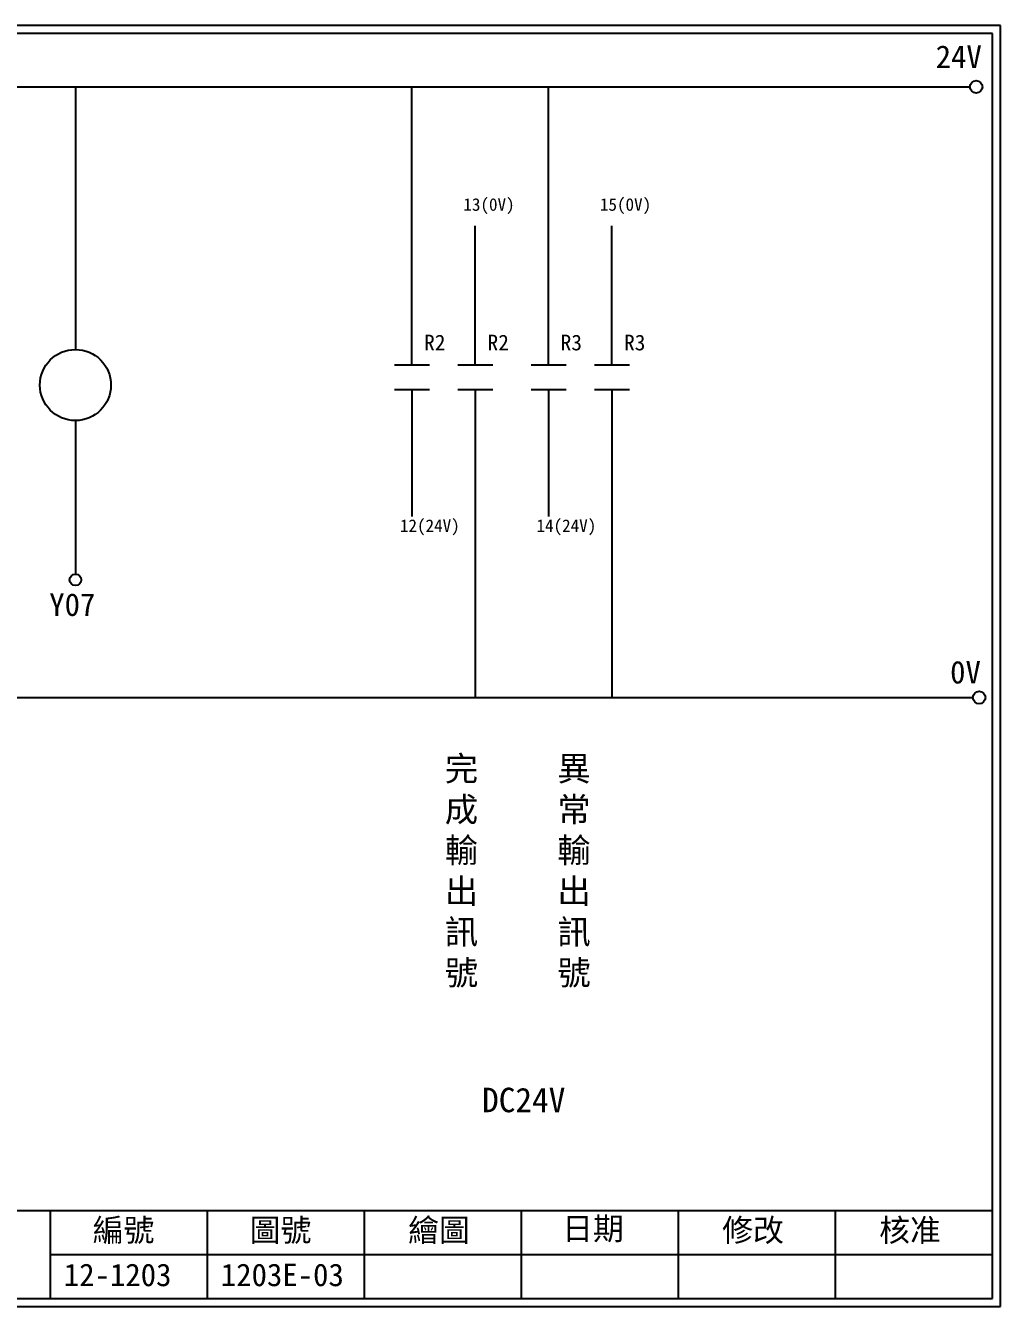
# Model space of a CAD drawing. Extents: x 926 to 1213, y 3 to 207.
# Drawn here: x 1057.5 to 1212.7, y 3 to 207 of the extents above; entities that cross this region are included whole.
import ezdxf

# ---------------------------------------------------------------- set-up
doc = ezdxf.new("R2010")
doc.units = 0
doc.layers.get('0').update_dxf_attribs({"linetype": 'CONTINUOUS'})
doc.layers.add('圖框層', color=7, linetype='CONTINUOUS')
doc.layers.add('標尺寸層', color=3, linetype='CONTINUOUS')
doc.styles.add('CNS', font='romanc.shx', dxfattribs={"bigfont": 'chineset.shx'})
doc.styles.add('STSL', font='KAIU.TTF')

msp = doc.modelspace()

# ---------------------------------------------------------------- linework, layer by layer
for p, q in [((1119.04, 152.97), (1119.04, 197.22)), ((1140.77, 152.97), (1140.77, 197.22)), ((1129.13, 152.97), (1129.13, 175.1)), ((1150.87, 152.97), (1150.87, 175.1)), ((1119.04, 149), (1119.04, 128.79)), ((1129.13, 149), (1129.13, 99.96)), ((1140.77, 149), (1140.77, 128.79)), ((1150.87, 149), (1150.87, 99.96))]:
    msp.add_line(p, q)
for centre in [(1208.88, 197.22), (1209.36, 99.96)]:
    msp.add_circle(centre, 1)
at = {"layer": '圖框層', "color": 7}
for p, q in [((1212.74, 206.97), (925.74, 206.97)), ((1212.74, 3), (1212.74, 206.97)), ((1211.49, 205.72), (926.99, 205.72)), ((1211.49, 4.25), (1211.49, 205.72)), ((926.99, 18.25), (1211.49, 18.25)), ((1061.49, 4.25), (1061.49, 18.25)), ((1086.49, 4.25), (1086.49, 18.25)), ((1111.49, 4.25), (1111.49, 18.25)), ((1136.49, 4.25), (1136.49, 18.25)), ((1161.49, 4.25), (1161.49, 18.25)), ((1186.49, 4.25), (1186.49, 18.25)), ((1061.49, 11.25), (1211.49, 11.25)), ((926.99, 4.25), (1211.49, 4.25)), ((925.74, 3), (1212.74, 3))]:
    msp.add_line(p, q, dxfattribs=at)
at = {"layer": '標尺寸層', "color": 7}
for p, q in [((930.28, 197.22), (1207.88, 197.22)), ((1065.46, 197.22), (1065.46, 155.39)), ((1116.27, 152.97), (1121.84, 152.97)), ((1126.37, 152.97), (1131.94, 152.97)), ((1138.01, 152.97), (1143.58, 152.97)), ((1148.11, 152.97), (1153.68, 152.97)), ((1116.27, 149), (1121.84, 149)), ((1126.37, 149), (1131.94, 149)), ((1138.01, 149), (1143.58, 149)), ((1148.11, 149), (1153.68, 149)), ((1065.46, 144.07), (1065.46, 119.62)), ((930.49, 99.96), (1208.36, 99.96))]:
    msp.add_line(p, q, dxfattribs=at)
for centre, radius in [((1065.46, 149.73), 5.66), ((1065.46, 118.7), 0.92)]:
    msp.add_circle(centre, radius, dxfattribs=at)

# ---------------------------------------------------------------- texts
at = {"layer": '圖框層', "color": 4, "style": 'STSL'}
for s, height, p in [('24V', 3.6, (1202.44, 200.22)), ('13(0V)', 2, (1127.23, 177.48)), ('15(0V)', 2, (1148.97, 177.48)), ('R2', 2.5, (1120.98, 155.25)), ('R2', 2.5, (1131.08, 155.25)), ('R3', 2.5, (1142.72, 155.25)), ('R3', 2.5, (1152.82, 155.25)), ('12(24V)', 2, (1117.13, 126.33)), ('14(24V)', 2, (1138.87, 126.33)), ('Y07', 3.6, (1061.29, 112.96)), ('0V', 3.6, (1204.74, 102.2)), ('編號', 3.6, (1068.21, 13.34)), ('圖號', 3.6, (1093.21, 13.34)), ('繪圖', 3.6, (1118.44, 13.34)), ('日期', 3.6, (1142.96, 13.59)), ('修改', 3.6, (1168.44, 13.34)), ('核准', 3.6, (1193.44, 13.34)), ('12-1203', 3.6, (1063.61, 6.22)), ('1203E-03', 3.6, (1088.61, 6.22))]:
    msp.add_text(s, height=height, dxfattribs=at).set_placement(p)
at = {"layer": '標尺寸層', "color": 7, "char_height": 3.9, "attachment_point": 5, "style": 'CNS'}
for s, insert, width in [('{\\fDFKai-SB|b0|i0|c136|p65;完成輸出訊號}', (1126.93, 72.17), 2.8481), ('{\\fDFKai-SB|b0|i0|c136|p65;異常輸出訊號}', (1144.85, 72.17), 2.8481), ('{\\fDFKai-SB|b0|i0|c136|p65;DC24V}', (1136.84, 35.84), 8.6627)]:
    msp.add_mtext(s, dxfattribs=dict(at, insert=insert, width=width))

doc.saveas('drawing.dxf')
